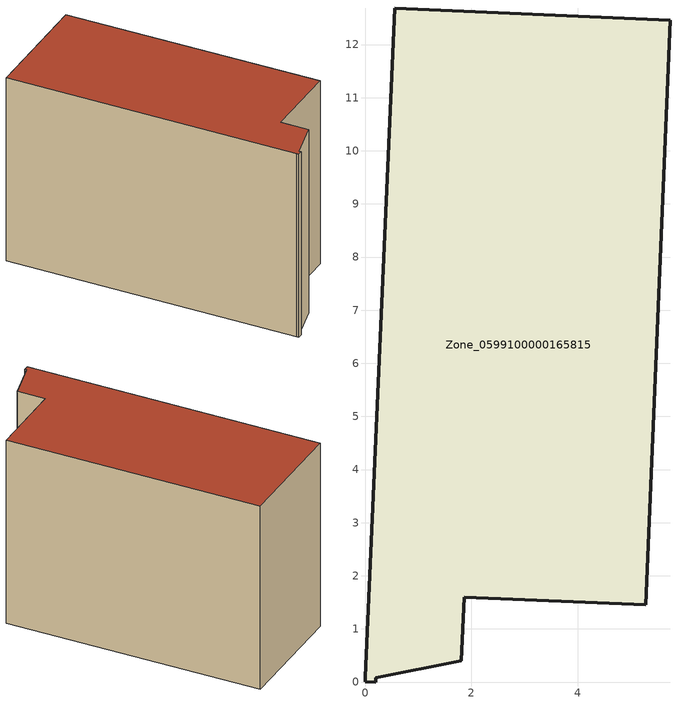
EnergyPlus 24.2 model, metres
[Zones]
Zone_0599100000165815
 floor ground (C_G): 1.86,1.6 1.81,0.4 0.2,0.08 0.2,0 0,0.01 0,0.09 0.56,12.69 5.74,12.46 5.28,1.45 z1.45
 wall outside (C_F): 1.81,0.4 1.86,1.6 5.28,1.45 5.74,12.46 0.56,12.69 0,0.09 0,0.01 0.2,0 0.2,0.08 1.81,0.4 z1.45:9.79
 roof outside (C_R): 5.74,12.46 0.56,12.69 0,0.09 0,0.01 0.2,0 0.2,0.08 1.81,0.4 1.86,1.6 5.28,1.45 z9.79
[BUILDING]
Pand.0599100000165815: North Axis=0; Terrain=City; Loads Convergence Tolerance Value=0.04; Temperature Convergence Tolerance Value=0.4; Solar Distribution=FullExterior; Maximum Number of Warmup Days=25; Minimum Number of Warmup Days=1
[Site:Location]
Rotterdam.The.Hague.AP_ZH_NLD Design_Conditions: Latitude=51.96; Longitude=4.45; Time Zone=1; Elevation=-4.5
[SITE:GROUNDTEMPERATURE:BUILDINGSURFACE]
18, 18, 18, 18, 18, 18, 18, 18, 18, 18, 18, 18
[MATERIAL] Thermal Absorptance=0.9; Solar Absorptance=0.7; Visible Absorptance=0.7
Name | Roughness | Thickness | Conductivity | Density | Specific Heat
G.TI.1975-1991 | MediumSmooth | 0.15 | 0.288461 | 540 | 1210
F.TI.1975-1991 | Rough | 0.3 | 0.230769 | 1920 | 840
R.TI.1975-1991 | MediumRough | 0.2 | 0.153846 | 1500 | 1000
[CONSTRUCTION]
C_G: G.TI.1975-1991
C_F: F.TI.1975-1991
C_R: R.TI.1975-1991
[ZONE]
Zone_0599100000165815: Type=1; Multiplier=1; Ceiling Height=Autocalculate; Volume=Autocalculate; Floor Area=autocalculate; Part of Total Floor Area=Yes
[ZONEINFILTRATION:DESIGNFLOWRATE]
Infil_Zone_0599100000165815: Zone or ZoneList or Space or SpaceList=Zone_0599100000165815; Schedule=AlwaysOn; Design Flow Rate Calculation Method=Flow/Area; Flow Rate per Floor Area=0.003; Constant Term Coefficient=1; Temperature Term Coefficient=0; Velocity Term Coefficient=0; Velocity Squared Term Coefficient=0
[HVACTEMPLATE:ZONE:IDEALLOADSAIRSYSTEM]
Zone_0599100000165815: Maximum Heating Supply Air Temperature=50; Minimum Cooling Supply Air Temperature=13; Maximum Heating Supply Air Humidity Ratio=0.0156; Minimum Cooling Supply Air Humidity Ratio=0.0077; Heating Limit=NoLimit; Cooling Limit=NoLimit; Dehumidification Control Type=ConstantSensibleHeatRatio; Cooling Sensible Heat Ratio=0.7; Dehumidification Setpoint=60; Humidification Control Type=None; Humidification Setpoint=30; Outdoor Air Method=None; Outdoor Air Flow Rate per Person=0.00944; Outdoor Air Flow Rate per Zone Floor Area=0; Outdoor Air Flow Rate per Zone=0; Demand Controlled Ventilation Type=None; Outdoor Air Economizer Type=NoEconomizer; Heat Recovery Type=None; Sensible Heat Recovery Effectiveness=0.7; Latent Heat Recovery Effectiveness=0.65
[ZONECONTROL:THERMOSTAT]
ThermostatControl_Zone_0599100000165815: Zone or ZoneList=Zone_0599100000165815; Control Type Schedule=DualSetpointControlType; Control 1=Thermostat_Zone_0599100000165815; Temperature Difference Between Cutout And Setpoint=0
[THERMOSTATSETPOINT:DUALSETPOINT]
Thermostat_Zone_0599100000165815: Heating Setpoint Temperature Schedule=HeatingSetpoint_Zone_0599100000165815; Cooling Setpoint Temperature Schedule=CoolingSetpoint_Zone_0599100000165815
[SCHEDULE:COMPACT]
HeatingSetpoint_Zone_0599100000165815: Through: 12/31, For: AllDays, Until: 24:00, 21
CoolingSetpoint_Zone_0599100000165815: Through: 12/31, For: AllDays, Until: 24:00, 24
DualSetpointControlType: Through: 12/31, For: AllDays, Until: 24:00, 4
AlwaysOn: Through: 12/31, For: AllDays, Until: 24:00, 1
